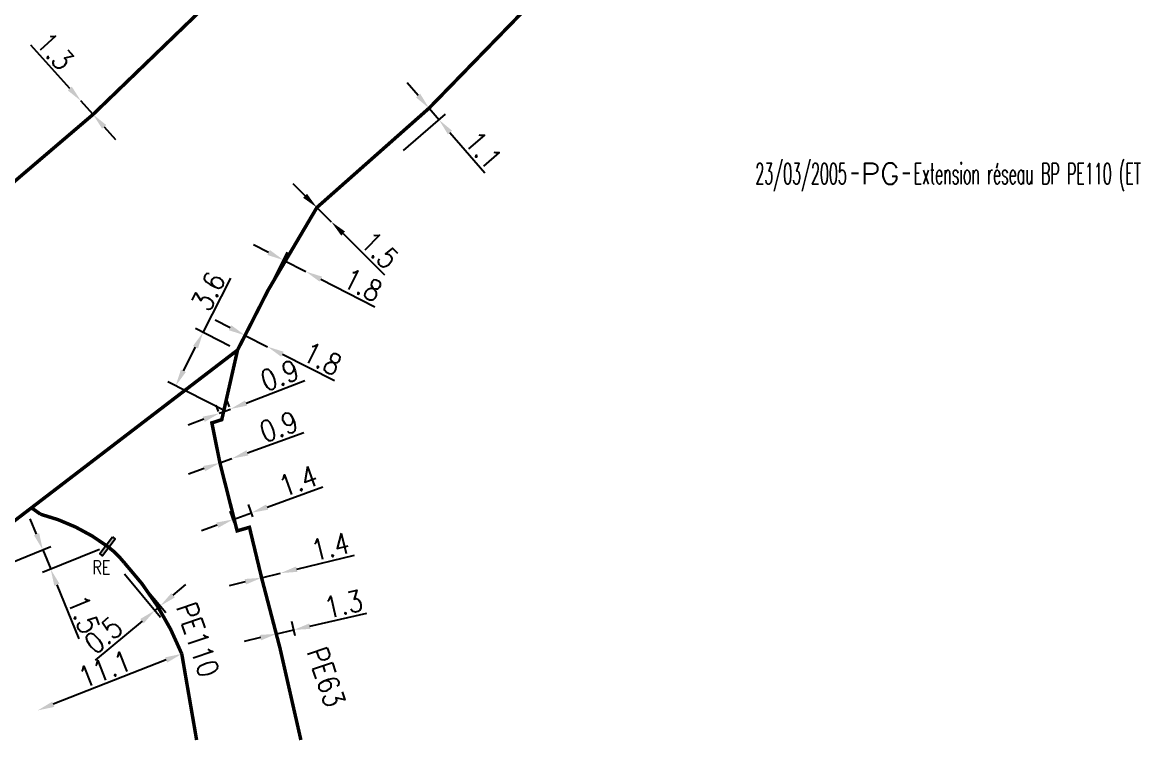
# Model space of a CAD drawing. Header units: millimetres. Extents: x 160996 to 162003, y 120996 to 122000.
# Drawn here: x 161285.9 to 161365.6, y 120999.9 to 121051.4 of the extents above; entities that cross this region are included whole.
import ezdxf
from ezdxf.enums import TextEntityAlignment as Align

# ---------------------------------------------------------------- set-up
doc = ezdxf.new("R2010")
doc.units = ezdxf.units.MM
doc.header["$PDMODE"] = 34
doc.linetypes.add('L_25_PE', pattern=[2000, 1000, 1000])
doc.layers.get('0').update_dxf_attribs({"linetype": 'CONTINUOUS'})
doc.layers.get('Defpoints').update_dxf_attribs({"linetype": 'CONTINUOUS'})
for name, color, linetype in [('L_150', 1, 'CONTINUOUS'), ('L_340', 7, 'CONTINUOUS'), ('L_910', 7, 'CONTINUOUS')]:
    doc.layers.add(name, color=color, linetype=linetype)
doc.styles.get("Standard").update_dxf_attribs({"font": 'romans.shx', "width": 0.85})
doc.dimstyles.get("Standard").update_dxf_attribs({"dimtxt": 1.5, "dimasz": 1.2, "dimexe": 0.625, "dimexo": 0.625, "dimgap": 0.25, "dimtad": 1, "dimdec": 1, "dimzin": 0, "dimdsep": 46, "dimtxsty": 'Standard', "dimcen": -0.5, "dimadec": 0, "dimazin": 0, "dimtfac": 1, "dimtdec": 1, "dimtmove": 0, "dimatfit": 3, "dimfxl": 0, "dimtolj": 1, "dimtzin": 0, "dimarcsym": 0})

# ---------------------------------------------------------------- blocks, each defined once
blk = doc.blocks.new('GIS_MODF')
at = {"color": 0, "linetype": 'Continuous', "flags": 128}
for points in [[(-2.176, -0.014), (-1.676, -0.014)], [(1.519, -0.014), (2.019, -0.014)]]:
    blk.add_lwpolyline(points, dxfattribs=at)
at = {"color": 0, "linetype": 'Continuous', "width": 0.5}
blk.add_attdef('DATE', text='', height=1.5, dxfattribs=at).set_placement((-2.502, -0.798), align=Align.RIGHT)
at = {"color": 0, "linetype": 'Continuous', "width": 1.771291}
blk.add_attdef('USER', text='', height=1.5, dxfattribs=at).set_placement((-1.507, -0.798), (1.276, -0.798), align=Align.FIT)
at = {"color": 0, "linetype": 'Continuous', "width": 0.5}
blk.add_attdef('DESC', (2.289, -0.798), '', height=1.5, dxfattribs=at)
blk = doc.blocks.new('*D478')
at = {"layer": 'Defpoints', "color": 0, "linetype": 'Continuous', "transparency": 16777216}
for p in [(161297.29, 121006.175), (161286.958, 121002.119), (161286.958, 121002.119)]:
    blk.add_point(p, dxfattribs=at)
at = {"layer": 'L_150', "color": 0, "linetype": 'Continuous', "lineweight": -2, "transparency": 16777216}
blk.add_line((161296.173, 121005.737), (161288.075, 121002.557), dxfattribs=at)
at = {"layer": 'L_150', "color": 0, "linetype": 'Continuous', "transparency": 16777216}
for points in [[(161296.1, 121005.923), (161296.246, 121005.551), (161297.29, 121006.175)], [(161288.002, 121002.744), (161288.148, 121002.371), (161286.958, 121002.119)]]:
    blk.add_solid(points, dxfattribs=at)
at = {"layer": 'L_150', "color": 0, "linetype": 'Continuous', "transparency": 16777216, "insert": (161291.758, 121005.078), "char_height": 1.5, "attachment_point": 5, "rotation": 21.43553}
blk.add_mtext('\\A1;11.1', dxfattribs=at)
blk = doc.blocks.new('*D479')
at = {"layer": 'Defpoints', "color": 0, "linetype": 'Continuous', "transparency": 16777216}
for p in [(161287.329, 121013.629), (161291.964, 121013.881), (161283.091, 121011.921)]:
    blk.add_point(p, dxfattribs=at)
at = {"layer": 'L_340', "color": 0, "linetype": 'Continuous', "lineweight": -2, "transparency": 16777216}
for p, q in [((161286.88, 121014.742), (161286.431, 121015.855)), ((161283.67, 121012.155), (161287.908, 121013.863)), ((161291.385, 121013.647), (161287.31, 121012.005)), ((161287.329, 121013.629), (161287.89, 121012.238)), ((161288.338, 121011.125), (161289.904, 121007.24))]:
    blk.add_line(p, q, dxfattribs=at)
at = {"layer": 'L_340', "color": 0, "linetype": 'Continuous', "transparency": 16777216}
for points in [[(161287.066, 121014.817), (161286.695, 121014.668), (161287.329, 121013.629)], [(161288.524, 121011.2), (161288.153, 121011.05), (161287.89, 121012.238)]]:
    blk.add_solid(points, dxfattribs=at)
at = {"layer": 'L_340', "color": 0, "linetype": 'Continuous', "transparency": 16777216, "insert": (161290.273, 121009), "char_height": 1.5, "attachment_point": 5, "rotation": 291.95328}
blk.add_mtext('\\A1;1.5', dxfattribs=at)
blk = doc.blocks.new('*D480')
at = {"layer": 'Defpoints', "color": 0, "linetype": 'Continuous', "transparency": 16777216}
for p in [(161292.79, 121012.381), (161293.175, 121012.701), (161295.364, 121009.289)]:
    blk.add_point(p, dxfattribs=at)
at = {"layer": 'L_150', "color": 0, "linetype": 'Continuous', "lineweight": -2, "transparency": 16777216}
for p, q in [((161293.19, 121011.9), (161295.764, 121008.809)), ((161293.574, 121012.22), (161296.148, 121009.129)), ((161296.67, 121010.377), (161297.593, 121011.144)), ((161295.748, 121009.609), (161295.364, 121009.289)), ((161294.441, 121008.521), (161291.082, 121005.725))]:
    blk.add_line(p, q, dxfattribs=at)
at = {"layer": 'L_150', "color": 0, "linetype": 'Continuous', "transparency": 16777216}
for points in [[(161296.542, 121010.53), (161296.798, 121010.223), (161295.748, 121009.609)], [(161294.314, 121008.675), (161294.569, 121008.368), (161295.364, 121009.289)]]:
    blk.add_solid(points, dxfattribs=at)
at = {"layer": 'L_150', "color": 0, "linetype": 'Continuous', "transparency": 16777216, "insert": (161291.661, 121007.508), "char_height": 1.5, "attachment_point": 5, "rotation": 39.77249}
blk.add_mtext('\\A1;0.5', dxfattribs=at)
blk = doc.blocks.new('L_340_21')
at = {"linetype": 'Continuous'}
blk.add_hatch(color=0, dxfattribs=at).paths.add_polyline_path([(0.125, 0.75), (-0.125, 0.75), (-0.125, -0.75), (0.125, -0.75)])
at = {"color": 0, "linetype": 'Continuous'}
blk.add_lwpolyline([(-0.125, 0.75), (0.125, 0.75), (0.125, -0.75), (-0.125, -0.75)], close=True, dxfattribs=at)
at = {"color": 0, "linetype": 'Continuous', "width": 0.75}
for tag, height, flags, p in [('RE', 1.5, 8, (0, 3)), ('DEF_LEG', 1.2, 3, (0, -5)), ('DEF_COUP', 1.2, 3, (0, -7.5)), ('DEF_TYPE', 1.2, 3, (0, -10))]:
    blk.add_attdef(tag, text='', height=height, dxfattribs=dict(at, flags=flags)).set_placement(p, align=Align.MIDDLE)
blk = doc.blocks.new('*D694')
at = {"layer": 'Defpoints', "color": 0, "linetype": 'Continuous', "transparency": 16777216}
for p in [(161306.978, 121038.168), (161308.008, 121037.147), (161308.008, 121037.147)]:
    blk.add_point(p, dxfattribs=at)
at = {"layer": 'L_150', "color": 0, "linetype": 'Continuous', "lineweight": -2, "transparency": 16777216}
for p, q in [((161306.126, 121039.013), (161305.274, 121039.857)), ((161306.978, 121038.168), (161308.008, 121037.147)), ((161308.86, 121036.302), (161311.836, 121033.353))]:
    blk.add_line(p, q, dxfattribs=at)
at = {"layer": 'L_150', "color": 0, "linetype": 'Continuous', "transparency": 16777216}
for points in [[(161306.267, 121039.155), (161305.985, 121038.871), (161306.978, 121038.168)], [(161309.001, 121036.445), (161308.72, 121036.16), (161308.008, 121037.147)]]:
    blk.add_solid(points, dxfattribs=at)
at = {"layer": 'L_150', "color": 0, "linetype": 'Continuous', "transparency": 16777216, "insert": (161311.478, 121035.116), "char_height": 1.5, "attachment_point": 5, "rotation": 315.25476}
blk.add_mtext('\\A1;1.5', dxfattribs=at)
blk = doc.blocks.new('*D695')
at = {"layer": 'Defpoints', "color": 0, "linetype": 'Continuous', "transparency": 16777216}
for p in [(161306.185, 121033.581), (161306.185, 121033.581), (161303.477, 121032.235)]:
    blk.add_point(p, dxfattribs=at)
at = {"layer": 'L_150', "color": 0, "linetype": 'Continuous', "lineweight": -2, "transparency": 16777216}
for p, q in [((161303.513, 121034.945), (161302.444, 121035.49)), ((161303.761, 121032.792), (161304.866, 121034.956)), ((161304.582, 121034.4), (161306.185, 121033.581)), ((161307.254, 121033.036), (161311.143, 121031.052))]:
    blk.add_line(p, q, dxfattribs=at)
at = {"layer": 'L_150', "color": 0, "linetype": 'Continuous', "transparency": 16777216}
for points in [[(161303.604, 121035.123), (161303.422, 121034.767), (161304.582, 121034.4)], [(161307.345, 121033.214), (161307.163, 121032.858), (161306.185, 121033.581)]]:
    blk.add_solid(points, dxfattribs=at)
at = {"layer": 'L_150', "color": 0, "linetype": 'Continuous', "transparency": 16777216, "insert": (161310.266, 121032.622), "char_height": 1.5, "attachment_point": 5, "rotation": 332.96566}
blk.add_mtext('\\A1;1.8', dxfattribs=at)
blk = doc.blocks.new('*D732')
at = {"layer": 'Defpoints', "color": 0, "linetype": 'Continuous', "transparency": 16777216}
for p in [(161315.019, 121045.285), (161315.738, 121044.452), (161312.722, 121041.849)]:
    blk.add_point(p, dxfattribs=at)
at = {"layer": 'L_150', "color": 0, "linetype": 'Continuous', "lineweight": -2, "transparency": 16777216}
for p, q in [((161314.235, 121046.193), (161313.451, 121047.102)), ((161315.019, 121045.285), (161315.738, 121044.452)), ((161313.195, 121042.258), (161316.211, 121044.86)), ((161316.522, 121043.543), (161319.021, 121040.648))]:
    blk.add_line(p, q, dxfattribs=at)
at = {"layer": 'L_150', "color": 0, "linetype": 'Continuous', "transparency": 16777216}
for points in [[(161314.387, 121046.324), (161314.084, 121046.062), (161315.019, 121045.285)], [(161316.673, 121043.674), (161316.37, 121043.413), (161315.738, 121044.452)]]:
    blk.add_solid(points, dxfattribs=at)
at = {"layer": 'L_150', "color": 0, "linetype": 'Continuous', "transparency": 16777216, "insert": (161318.92, 121042.294), "char_height": 1.5, "attachment_point": 5, "rotation": 310.79294}
blk.add_mtext('\\A1;1.1', dxfattribs=at)
blk = doc.blocks.new('*D743')
at = {"layer": 'Defpoints', "color": 0, "linetype": 'Continuous', "transparency": 16777216}
for p in [(161301.829, 121029.004), (161303.436, 121028.193), (161303.436, 121028.193)]:
    blk.add_point(p, dxfattribs=at)
at = {"layer": 'L_150', "color": 0, "linetype": 'Continuous', "lineweight": -2, "transparency": 16777216}
for p, q in [((161300.758, 121029.545), (161299.687, 121030.086)), ((161301.829, 121029.004), (161303.436, 121028.193)), ((161304.507, 121027.652), (161308.246, 121025.763))]:
    blk.add_line(p, q, dxfattribs=at)
at = {"layer": 'L_150', "color": 0, "linetype": 'Continuous', "transparency": 16777216}
for points in [[(161300.848, 121029.724), (161300.668, 121029.367), (161301.829, 121029.004)], [(161304.597, 121027.83), (161304.416, 121027.473), (161303.436, 121028.193)]]:
    blk.add_solid(points, dxfattribs=at)
at = {"layer": 'L_150', "color": 0, "linetype": 'Continuous', "transparency": 16777216, "insert": (161307.363, 121027.329), "char_height": 1.5, "attachment_point": 5, "rotation": 333.20131}
blk.add_mtext('\\A1;1.8', dxfattribs=at)
blk = doc.blocks.new('*D746')
at = {"layer": 'Defpoints', "color": 0, "linetype": 'Continuous', "transparency": 16777216}
for p in [(161290.06, 121045.806), (161290.06, 121045.806), (161290.929, 121044.839)]:
    blk.add_point(p, dxfattribs=at)
at = {"layer": 'L_150', "color": 0, "linetype": 'Continuous', "lineweight": -2, "transparency": 16777216}
for p, q in [((161289.258, 121046.699), (161286.458, 121049.815)), ((161290.929, 121044.839), (161290.06, 121045.806)), ((161291.731, 121043.947), (161292.533, 121043.054))]:
    blk.add_line(p, q, dxfattribs=at)
at = {"layer": 'L_150', "color": 0, "linetype": 'Continuous', "transparency": 16777216}
for points in [[(161289.406, 121046.832), (161289.109, 121046.565), (161290.06, 121045.806)], [(161291.879, 121044.08), (161291.582, 121043.813), (161290.929, 121044.839)]]:
    blk.add_solid(points, dxfattribs=at)
at = {"layer": 'L_150', "color": 0, "linetype": 'Continuous', "transparency": 16777216, "insert": (161288.2, 121049.371), "char_height": 1.5, "attachment_point": 5, "rotation": 311.94321}
blk.add_mtext('\\A1;1.3', dxfattribs=at)
blk = doc.blocks.new('*D1740')
at = {"layer": 'Defpoints', "color": 0, "linetype": 'Continuous', "transparency": 16777216}
for p in [(161301.29, 121027.951), (161296.856, 121025.393), (161300.938, 121023.298)]:
    blk.add_point(p, dxfattribs=at)
at = {"layer": 'L_150', "color": 0, "linetype": 'Continuous', "lineweight": -2, "transparency": 16777216}
for p, q in [((161298.82, 121029.219), (161300.816, 121033.108)), ((161300.734, 121028.236), (161298.264, 121029.504)), ((161297.404, 121026.461), (161298.272, 121028.151)), ((161300.382, 121023.583), (161296.3, 121025.678))]:
    blk.add_line(p, q, dxfattribs=at)
at = {"layer": 'L_150', "color": 0, "linetype": 'Continuous', "transparency": 16777216}
for points in [[(161298.094, 121028.242), (161298.45, 121028.06), (161298.82, 121029.219)], [(161297.226, 121026.552), (161297.582, 121026.369), (161296.856, 121025.393)]]:
    blk.add_solid(points, dxfattribs=at)
at = {"layer": 'L_150', "color": 0, "linetype": 'Continuous', "transparency": 16777216, "insert": (161299.202, 121032.153), "char_height": 1.5, "attachment_point": 5, "rotation": 62.82978}
blk.add_mtext('\\A1;3.6', dxfattribs=at)
blk = doc.blocks.new('*D1751')
at = {"layer": 'Defpoints', "color": 0, "linetype": 'Continuous', "transparency": 16777216}
for p in [(161300.776, 121023.721), (161300.158, 121022.959), (161300.938, 121023.298)]:
    blk.add_point(p, dxfattribs=at)
at = {"layer": 'L_150', "color": 0, "linetype": 'Continuous', "lineweight": -2, "transparency": 16777216}
for p, q in [((161301.897, 121024.149), (161306.118, 121025.762)), ((161299.935, 121023.543), (161299.759, 121024.001)), ((161299.982, 121023.417), (161300.776, 121023.721)), ((161300.715, 121023.882), (161300.553, 121024.305)), ((161298.861, 121022.989), (161297.74, 121022.561))]:
    blk.add_line(p, q, dxfattribs=at)
at = {"layer": 'L_150', "color": 0, "linetype": 'Continuous', "transparency": 16777216}
for points in [[(161301.826, 121024.336), (161301.969, 121023.962), (161300.776, 121023.721)], [(161298.79, 121023.176), (161298.933, 121022.802), (161299.982, 121023.417)]]:
    blk.add_solid(points, dxfattribs=at)
at = {"layer": 'L_150', "color": 0, "linetype": 'Continuous', "transparency": 16777216, "insert": (161304.308, 121026.141), "char_height": 1.5, "attachment_point": 5, "rotation": 20.91348}
blk.add_mtext('\\A1;0.9', dxfattribs=at)
blk = doc.blocks.new('*D1752')
at = {"layer": 'Defpoints', "color": 0, "linetype": 'Continuous', "transparency": 16777216}
for p in [(161300.024, 121019.863), (161300.87, 121020.17), (161300.87, 121020.17)]:
    blk.add_point(p, dxfattribs=at)
at = {"layer": 'L_150', "color": 0, "linetype": 'Continuous', "lineweight": -2, "transparency": 16777216}
for p, q in [((161301.998, 121020.579), (161306.051, 121022.049)), ((161300.024, 121019.863), (161300.87, 121020.17)), ((161298.896, 121019.453), (161297.768, 121019.044))]:
    blk.add_line(p, q, dxfattribs=at)
at = {"layer": 'L_150', "color": 0, "linetype": 'Continuous', "transparency": 16777216}
for points in [[(161301.93, 121020.767), (161302.067, 121020.391), (161300.87, 121020.17)], [(161298.828, 121019.641), (161298.965, 121019.265), (161300.024, 121019.863)]]:
    blk.add_solid(points, dxfattribs=at)
at = {"layer": 'L_150', "color": 0, "linetype": 'Continuous', "transparency": 16777216, "insert": (161304.247, 121022.459), "char_height": 1.5, "attachment_point": 5, "rotation": 19.94401}
blk.add_mtext('\\A1;0.9', dxfattribs=at)
blk = doc.blocks.new('*D1753')
at = {"layer": 'Defpoints', "color": 0, "linetype": 'Continuous', "transparency": 16777216}
for p in [(161302.28, 121016.285), (161301.26, 121014.991), (161302.6, 121015.403)]:
    blk.add_point(p, dxfattribs=at)
at = {"layer": 'L_150', "color": 0, "linetype": 'Continuous', "lineweight": -2, "transparency": 16777216}
for p, q in [((161303.408, 121016.694), (161307.403, 121018.144)), ((161301.047, 121015.579), (161300.751, 121016.394)), ((161302.387, 121015.99), (161302.067, 121016.872)), ((161300.964, 121015.807), (161302.28, 121016.285)), ((161299.836, 121015.398), (161298.708, 121014.988))]:
    blk.add_line(p, q, dxfattribs=at)
at = {"layer": 'L_150', "color": 0, "linetype": 'Continuous', "transparency": 16777216}
for points in [[(161303.34, 121016.882), (161303.476, 121016.506), (161302.28, 121016.285)], [(161299.768, 121015.586), (161299.904, 121015.21), (161300.964, 121015.807)]]:
    blk.add_solid(points, dxfattribs=at)
at = {"layer": 'L_150', "color": 0, "linetype": 'Continuous', "transparency": 16777216, "insert": (161305.629, 121018.563), "char_height": 1.5, "attachment_point": 5, "rotation": 19.94401}
blk.add_mtext('\\A1;1.4', dxfattribs=at)
blk = doc.blocks.new('*D1754')
at = {"layer": 'Defpoints', "color": 0, "linetype": 'Continuous', "transparency": 16777216}
for p in [(161303.013, 121011.629), (161304.373, 121011.961), (161304.373, 121011.961)]:
    blk.add_point(p, dxfattribs=at)
at = {"layer": 'L_150', "color": 0, "linetype": 'Continuous', "lineweight": -2, "transparency": 16777216}
for p, q in [((161305.538, 121012.246), (161309.667, 121013.254)), ((161303.013, 121011.629), (161304.373, 121011.961)), ((161301.847, 121011.344), (161300.681, 121011.06))]:
    blk.add_line(p, q, dxfattribs=at)
at = {"layer": 'L_150', "color": 0, "linetype": 'Continuous', "transparency": 16777216}
for points in [[(161305.491, 121012.44), (161305.586, 121012.052), (161304.373, 121011.961)], [(161301.799, 121011.539), (161301.894, 121011.15), (161303.013, 121011.629)]]:
    blk.add_solid(points, dxfattribs=at)
at = {"layer": 'L_150', "color": 0, "linetype": 'Continuous', "transparency": 16777216, "insert": (161307.948, 121013.864), "char_height": 1.5, "attachment_point": 5, "rotation": 13.72475}
blk.add_mtext('\\A1;1.4', dxfattribs=at)
blk = doc.blocks.new('*D1755')
at = {"layer": 'Defpoints', "color": 0, "linetype": 'Continuous', "transparency": 16777216}
for p in [(161305.314, 121007.889), (161305.552, 121006.855), (161304.335, 121006.574)]:
    blk.add_point(p, dxfattribs=at)
at = {"layer": 'L_150', "color": 0, "linetype": 'Continuous', "lineweight": -2, "transparency": 16777216}
for p, q in [((161305.412, 121007.464), (161305.173, 121008.498)), ((161306.483, 121008.159), (161310.565, 121009.102)), ((161304.194, 121007.183), (161303.955, 121008.217)), ((161304.096, 121007.608), (161305.314, 121007.889)), ((161302.926, 121007.338), (161301.757, 121007.068))]:
    blk.add_line(p, q, dxfattribs=at)
at = {"layer": 'L_150', "color": 0, "linetype": 'Continuous', "transparency": 16777216}
for points in [[(161302.881, 121007.533), (161302.971, 121007.143), (161304.096, 121007.608)], [(161306.438, 121008.354), (161306.528, 121007.964), (161305.314, 121007.889)]]:
    blk.add_solid(points, dxfattribs=at)
at = {"layer": 'L_150', "color": 0, "linetype": 'Continuous', "transparency": 16777216, "insert": (161308.883, 121009.74), "char_height": 1.5, "attachment_point": 5, "rotation": 13.00978}
blk.add_mtext('\\A1;1.3', dxfattribs=at)

msp = doc.modelspace()

# ---------------------------------------------------------------- linework, layer by layer
at = {"layer": 'L_150', "linetype": 'L_25_PE', "const_width": 0.25, "flags": 128}
for points in [[(161404.931, 121134.598), (161402.191, 121131.857), (161397.14, 121128.287), (161392.023, 121123.448), (161383.979, 121115.302), (161373.878, 121105.205), (161368.421, 121099.788), (161358.854, 121090.504), (161347.369, 121079.068), (161342.133, 121073.797), (161337.925, 121069.582), (161336.664, 121068.297), (161333.659, 121065.219), (161333.615, 121064.333), (161332.243, 121062.986), (161315.019, 121045.285), (161306.978, 121038.168), (161303.477, 121032.235), (161301.829, 121029.004), (161301.29, 121027.951), (161279.707, 121011.435), (161273.893, 121007.386), (161263.295, 121000)], [(161305.83, 121000), (161304.335, 121006.574), (161303.013, 121011.629), (161302.143, 121015.245), (161301.26, 121014.991), (161300.024, 121019.863), (161299.448, 121022.731), (161300.158, 121022.959), (161301.29, 121027.951)]]:
    msp.add_lwpolyline(points, dxfattribs=at)
for points in [[(161174.163, 121000), (161173.068, 121008.505), (161173.068, 121008.505), (161171.832, 121015.776), (161168.59, 121024.745), (161163.912, 121035.966), (161162.249, 121039.954), (161163.564, 121040.658), (161170.132, 121044.176), (161182.915, 121048.978), (161195.941, 121054.002), (161210.206, 121059.294), (161223.456, 121064.249), (161237.058, 121069.412), (161250.157, 121074.381), (161261.08, 121078.516), (161274.616, 121083.494), (161287.126, 121088.372), (161299.164, 121092.884), (161309.005, 121096.572), (161309.893, 121096.906), (161311.414, 121096.424), (161312.889, 121092.417), (161312.889, 121092.417), (161314.944, 121086.981), (161315.523, 121085.409), (161315.823, 121085.093), (161316.043, 121084.428), (161318.002, 121079.107, -0.168256), (161317.024, 121072.811), (161313.831, 121066.729), (161302.934, 121056.419), (161290.929, 121044.839), (161282.542, 121037.687), (161277.787, 121033.712, -0.050814), (161258.46, 121020.276)], [(161286.515, 121016.645), (161287.155, 121016.186, -0.097093), (161291.964, 121013.881, -0.003364), (161291.964, 121013.881, -0.065147), (161293.175, 121012.701, -0.091589), (161297.29, 121006.175), (161298.354, 121000)]]:
    msp.add_lwpolyline(points, format="xyb", dxfattribs=at)

# ---------------------------------------------------------------- block references
at = {"layer": 'L_340'}
ref = msp.add_blockref('L_340_21', (161291.964, 121013.881), dxfattribs=dict(at, rotation=322.8551386588067))
ref.add_attrib('RE', 'RE', dxfattribs={"layer": '0', "color": 0, "linetype": 'Continuous', "height": 1, "width": 0.75, "flags": 8}).set_placement((161291.518, 121012.375), align=Align.MIDDLE)
at = {"layer": 'L_910'}
ref = msp.add_blockref('GIS_MODF', (161347.479, 121040.642), dxfattribs=at)
ref.add_attrib('DATE', '23/03/2005', dxfattribs={"layer": '0', "color": 0, "linetype": 'Continuous', "height": 1.5, "width": 0.5}).set_placement((161344.977, 121039.844), align=Align.RIGHT)
ref.add_attrib('USER', 'PG', dxfattribs={"layer": '0', "color": 0, "linetype": 'Continuous', "height": 1.5, "width": 0.99919}).set_placement((161345.972, 121039.844), (161348.756, 121039.844), align=Align.FIT)
ref.add_attrib('DESC', 'Extension réseau BP PE110 (ETEC)', (161349.768, 121039.844), dxfattribs={"layer": '0', "color": 0, "linetype": 'Continuous', "height": 1.5, "width": 0.5})

# ---------------------------------------------------------------- texts
at = {"layer": 'L_150', "linetype": 'Continuous', "width": 0.85}
for s, p in [('PE110', (161296.857, 121009.537)), ('PE63', (161306.235, 121006.34))]:
    msp.add_text(s, height=1.5, rotation=288.69807, dxfattribs=at).set_placement(p)

# ---------------------------------------------------------------- dimensions: what is measured, and where the dimension line sits
at = {"layer": 'L_150', "linetype": 'Continuous'}
for base, p1, p2, angle, picture, middle in [((161290.06, 121045.806), (161290.929, 121044.839), (161290.06, 121045.806), 311.94321, '*D746', (161287.457, 121048.703)), ((161315.738, 121044.452), (161315.019, 121045.285), (161312.722, 121041.849), 130.79294, '*D732', (161318.163, 121041.641)), ((161308.008, 121037.147), (161306.978, 121038.168), (161308.008, 121037.147), 135.25476, '*D694', (161310.774, 121034.406)), ((161306.185, 121033.581), (161303.477, 121032.235), (161306.185, 121033.581), 152.96566, '*D695', (161309.811, 121031.731)), ((161303.436, 121028.193), (161301.829, 121029.004), (161303.436, 121028.193), 153.20131, '*D743', (161306.912, 121026.437)), ((161300.776, 121023.721), (161300.158, 121022.959), (161300.938, 121023.298), 200.91348, '*D1751', (161304.665, 121025.207)), ((161300.87, 121020.17), (161300.024, 121019.863), (161300.87, 121020.17), 199.94401, '*D1752', (161304.589, 121021.519)), ((161302.28, 121016.285), (161301.26, 121014.991), (161302.6, 121015.403), 199.94401, '*D1753', (161305.97, 121017.623)), ((161304.373, 121011.961), (161303.013, 121011.629), (161304.373, 121011.961), 193.72475, '*D1754', (161308.186, 121012.893)), ((161295.364, 121009.289), (161293.175, 121012.701), (161292.79, 121012.381), 39.77249, '*D480', (161292.3, 121006.739)), ((161305.313549, 121007.889206), (161304.334585, 121006.573603), (161305.5525, 121006.855), 193.009776, '*D1755', (161309.108223, 121008.765957)), ((161286.958, 121002.119), (161297.29, 121006.175), (161286.958, 121002.119), 21.43553, '*D478', (161292.124, 121004.147))]:
    dim = msp.add_linear_dim(base=base, p1=p1, p2=p2, angle=angle, dimstyle='Standard', dxfattribs=at)
    dim.commit()
    dim.dimension.update_dxf_attribs({"geometry": picture, "text_midpoint": middle, "dimtype": 160})
dim = msp.add_linear_dim(base=(161296.856, 121025.393), p1=(161301.29, 121027.951), p2=(161300.938, 121023.298), angle=62.82978, text='3.6', dimstyle='Standard', dxfattribs=at)
dim.commit()
dim.dimension.update_dxf_attribs({"geometry": '*D1740', "text_midpoint": (161300.092, 121031.697), "dimtype": 160})
at = {"layer": 'L_340', "linetype": 'Continuous'}
dim = msp.add_linear_dim(base=(161287.329, 121013.629), p1=(161291.964, 121013.881), p2=(161283.091, 121011.921), angle=291.95328, dimstyle='Standard', dxfattribs=at)
dim.commit()
dim.dimension.update_dxf_attribs({"geometry": '*D479', "text_midpoint": (161289.346, 121008.626), "dimtype": 160})

doc.saveas('drawing.dxf')
